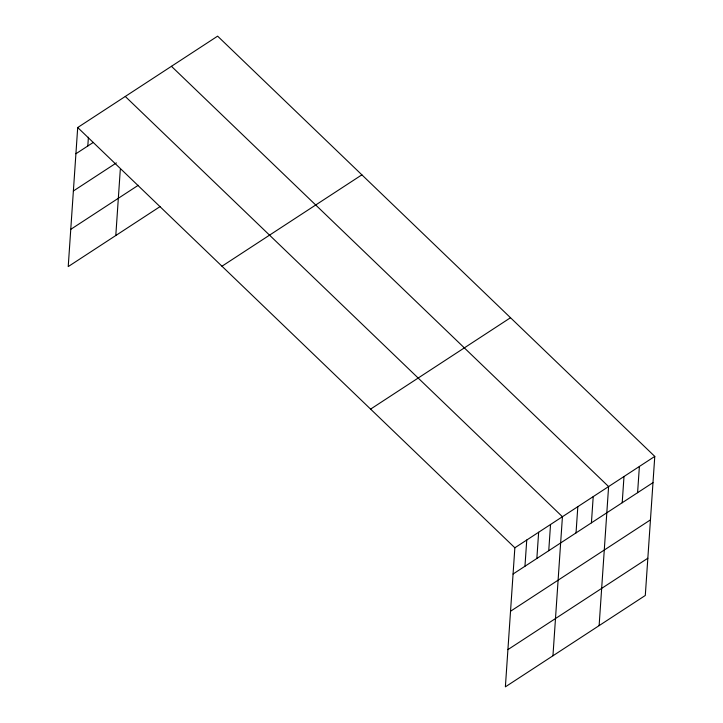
<?xml version="1.0" encoding="UTF-8"?>
<svg xmlns="http://www.w3.org/2000/svg" width="723" height="723" viewBox="0 0 723 723"><rect width="100%" height="100%" fill="white"/><g stroke="black" fill="none" stroke-linecap="round" stroke-linejoin="round"><path stroke-width="1.08" d="M77.704 127.528L514.857 547.79L505.377 686.85L645.296 595.472L654.776 456.412L217.623 36.15L77.704 127.528L68.224 266.588L160.154 206.543M87.808 145.983L88.405 137.243M115.797 235.517L120.298 169.507M524.961 566.254L526.751 540.027M536.855 558.481L538.644 532.255M548.748 550.718L550.537 524.491M552.95 655.779L562.431 516.728L125.278 96.457M576.032 532.896L577.822 506.669M591.423 522.846L593.212 496.62M599.123 625.63L608.603 486.57L171.45 66.308M622.205 502.747L623.994 476.52M637.596 492.697L639.385 466.471M75.915 153.755L93.303 142.404M73.375 190.989L116.376 162.91M70.764 229.354L138.256 185.278M221.97 266.218L361.88 174.839M370.601 409.11L510.51 317.731M514.857 547.79L654.776 456.412M513.068 574.017L652.986 482.639M510.537 611.251L650.447 519.873M507.917 649.615L647.835 558.237"/></g></svg>
